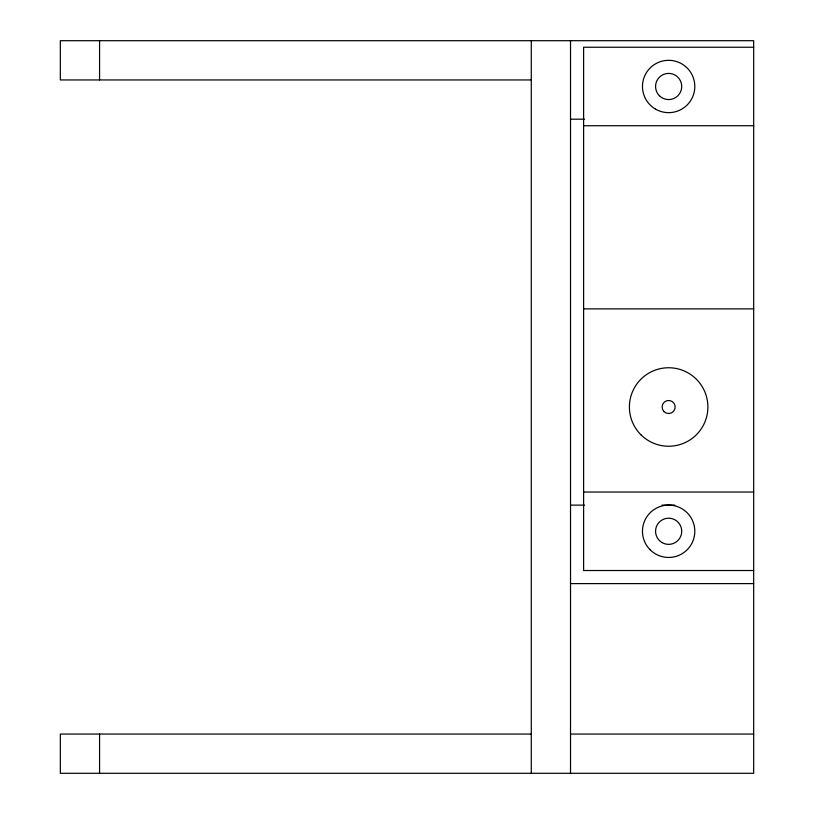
<?xml version="1.0" encoding="UTF-8"?>
<svg xmlns="http://www.w3.org/2000/svg" width="814" height="814" viewBox="0 0 814 814"><rect width="100%" height="100%" fill="white"/><g stroke="black" fill="none" stroke-linecap="round" stroke-linejoin="round"><path stroke-width="1.22" d="M753.672 47.243L583.607 47.243L583.607 570.522L753.672 570.522M531.277 79.945L60.328 79.945L60.328 40.7L753.672 40.7L753.672 773.3L60.328 773.3L60.328 734.055L531.277 734.055M570.522 119.19L584.513 119.19M583.607 125.732L753.672 125.732M583.607 308.882L753.672 308.882M583.607 492.032L753.672 492.032M570.522 505.118L584.513 505.118M662.097 505.118L674.816 505.118M570.522 583.607L753.672 583.607M570.522 734.055L753.672 734.055M570.522 40.7L570.522 773.3M531.277 40.7L531.277 773.3M99.573 40.7L99.573 79.945M99.573 734.055L99.573 773.3M659.391 95.737A13.085 13.085 0 0 0 681.277 89.876A13.085 13.085 0 0 0 665.262 73.85A13.085 13.085 0 0 0 659.391 95.737M664.021 411.63A6.543 6.543 0 0 0 674.959 408.689A6.543 6.543 0 0 0 666.951 400.681A6.543 6.543 0 0 0 664.021 411.63M662.097 542.612A13.085 13.085 0 0 0 681.725 531.277A13.085 13.085 0 0 0 662.097 519.953A13.085 13.085 0 0 0 662.097 542.612M650.142 549.786A26.16 26.16 0 0 0 693.915 538.054A26.16 26.16 0 0 0 661.874 506.003A26.16 26.16 0 0 0 650.142 549.786M655.565 109.147A26.16 26.16 0 0 0 694.81 86.488A26.16 26.16 0 0 0 655.565 63.828A26.16 26.16 0 0 0 655.565 109.147M640.893 434.747A39.245 39.245 0 0 0 706.552 417.155A39.245 39.245 0 0 0 658.485 369.088A39.245 39.245 0 0 0 640.893 434.747"/></g></svg>
